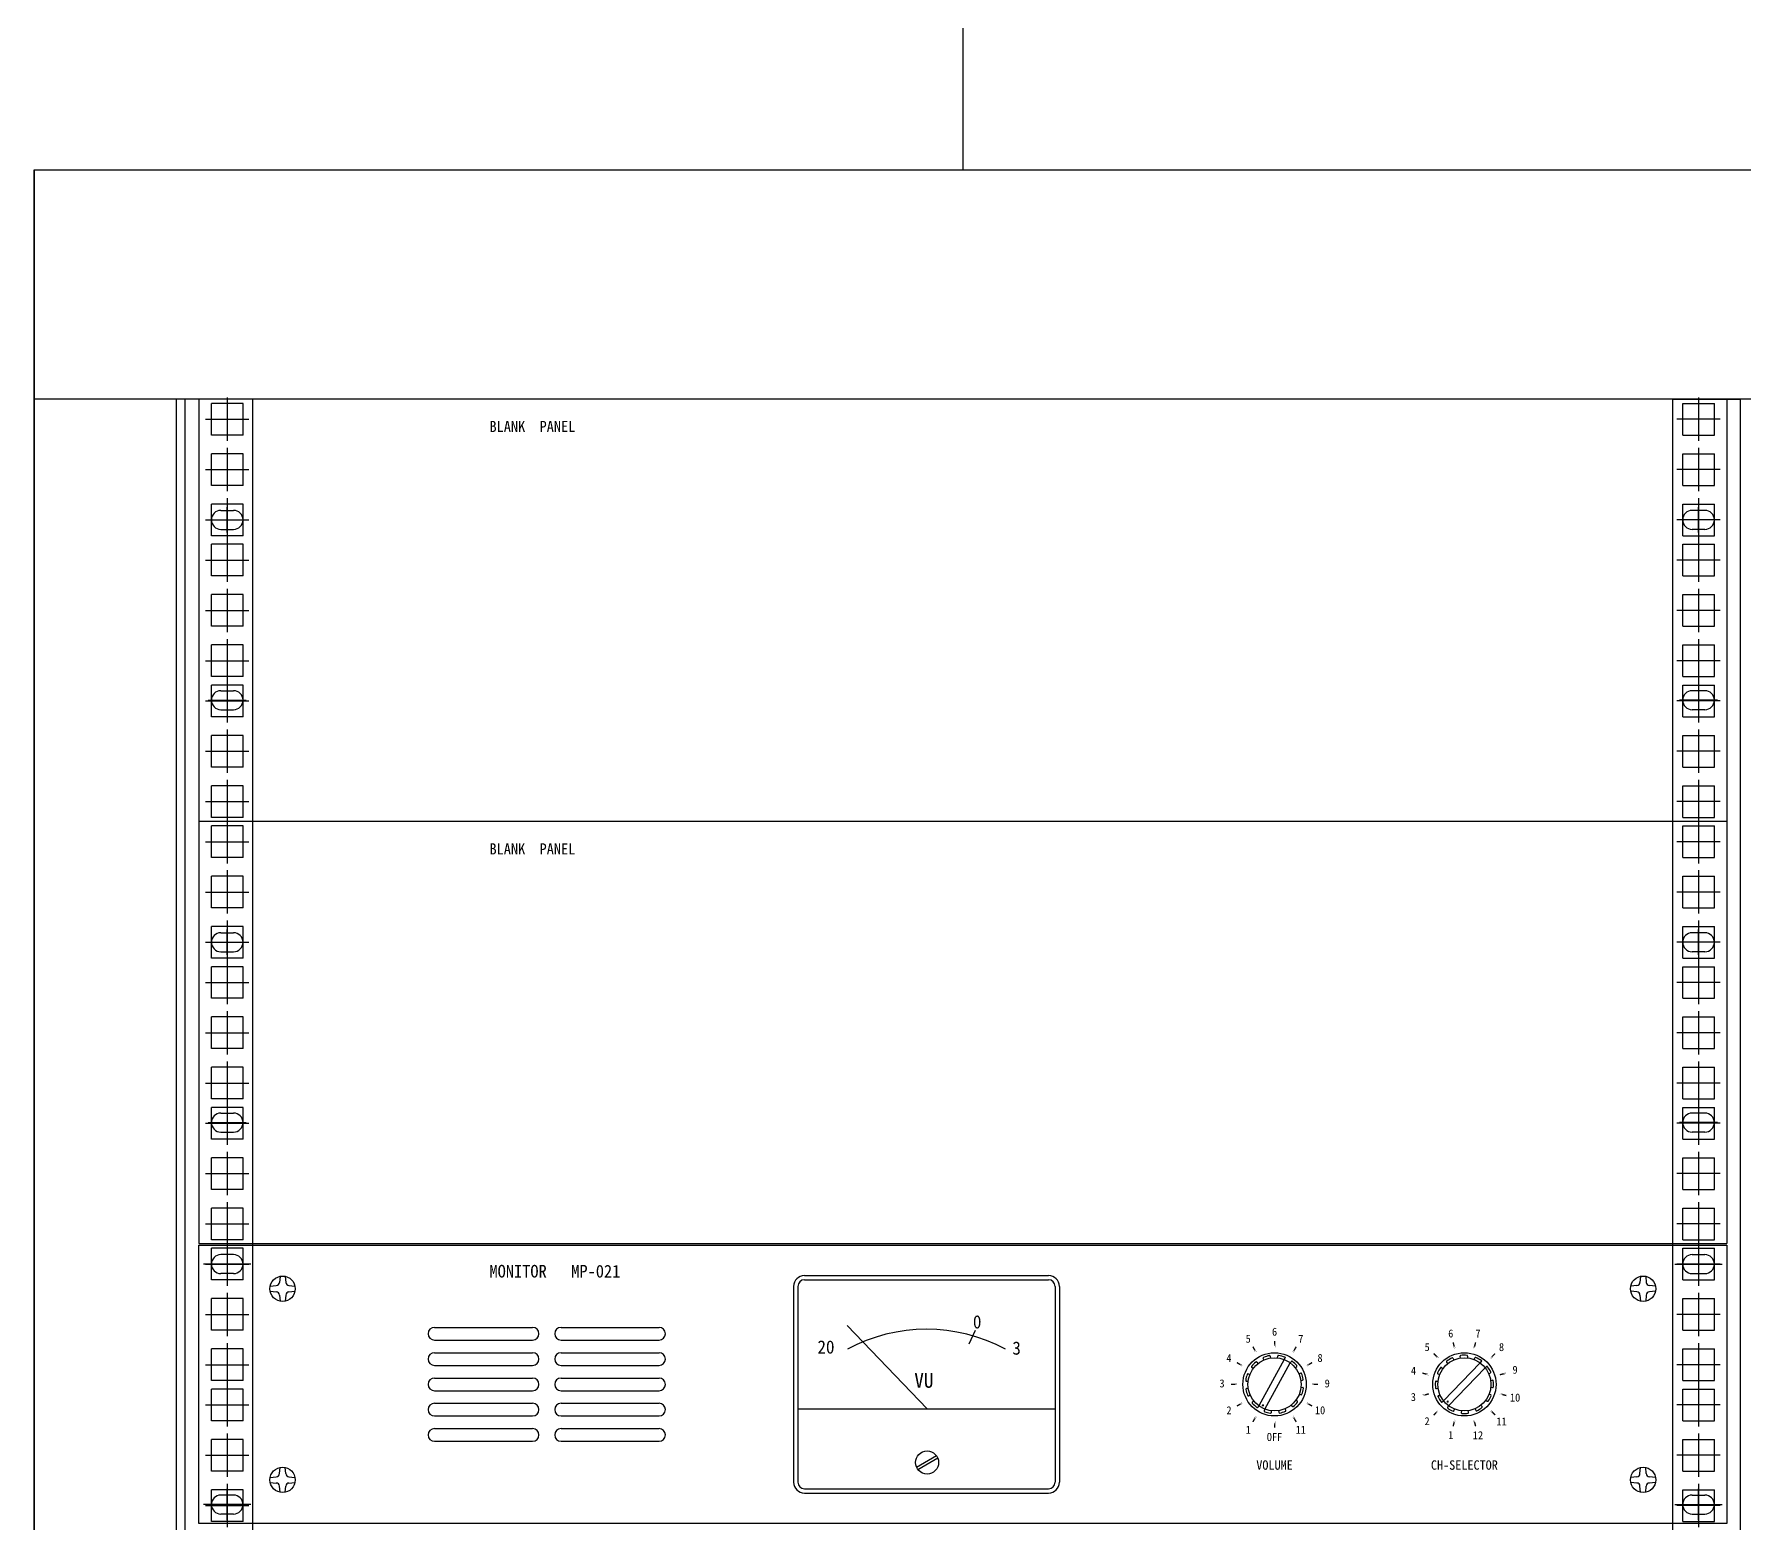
# Model space of a CAD drawing. Header units: millimetres. Extents: x 0 to 841, y 0 to 594.
# Drawn here: x 427.6 to 454.63, y 205.89 to 229.43 of the extents above; entities that cross this region are included whole.
import ezdxf
from ezdxf.enums import TextEntityAlignment as Align

# ---------------------------------------------------------------- set-up
doc = ezdxf.new("R2010")
doc.units = ezdxf.units.MM
doc.header["$LTSCALE"] = 10
for name, color, linetype in [('LINE04', 4, 'Continuous'), ('LINE05', 2, 'Continuous'), ('LINE06', 9, 'Continuous')]:
    doc.layers.add(name, color=color, linetype=linetype)
doc.styles.get("Standard").update_dxf_attribs({"font": 'GulimChe.ttf'})

msp = doc.modelspace()

# ---------------------------------------------------------------- linework, layer by layer
at = {"layer": 'LINE04'}
msp.add_line((442.272, 252.286), (442.272, 227.286), dxfattribs=at)
at = {"layer": 'LINE05'}
for p, q in [((427.597, 227.286), (427.597, 119.786)), ((427.597, 119.786), (427.597, 227.286)), ((427.597, 227.286), (456.947, 227.286)), ((456.947, 223.661), (427.597, 223.661)), ((429.847, 123.536), (429.847, 223.661)), ((430.197, 223.667), (454.347, 223.667))]:
    msp.add_line(p, q, dxfattribs=at)
at = {"layer": 'LINE06'}
for p, q in [((429.984, 130.211), (429.984, 223.661)), ((431.054, 223.661), (429.984, 223.661)), ((430.197, 223.667), (430.197, 216.992)), ((430.397, 223.093), (430.397, 223.593)), ((430.897, 223.593), (430.397, 223.593)), ((430.647, 223.686), (430.647, 223.001)), ((430.897, 223.093), (430.897, 223.593)), ((431.054, 130.211), (431.054, 223.661)), ((453.489, 130.211), (453.489, 223.661)), ((453.489, 223.661), (454.559, 223.661)), ((453.647, 223.093), (453.647, 223.593)), ((453.647, 223.593), (454.147, 223.593)), ((453.897, 223.686), (453.897, 223.001)), ((454.147, 223.093), (454.147, 223.593)), ((454.347, 223.667), (454.347, 216.992)), ((454.559, 130.211), (454.559, 223.661)), ((430.305, 223.343), (430.989, 223.343)), ((454.239, 223.343), (453.555, 223.343)), ((430.897, 223.093), (430.397, 223.093)), ((453.647, 223.093), (454.147, 223.093)), ((430.397, 222.298), (430.397, 222.798)), ((430.897, 222.798), (430.397, 222.798)), ((430.647, 222.891), (430.647, 222.206)), ((430.897, 222.298), (430.897, 222.798)), ((453.647, 222.298), (453.647, 222.798)), ((453.647, 222.798), (454.147, 222.798)), ((453.897, 222.891), (453.897, 222.206)), ((454.147, 222.298), (454.147, 222.798)), ((430.305, 222.548), (430.989, 222.548)), ((454.239, 222.548), (453.555, 222.548)), ((430.897, 222.298), (430.397, 222.298)), ((453.647, 222.298), (454.147, 222.298)), ((430.397, 221.503), (430.397, 222.003)), ((430.897, 222.003), (430.397, 222.003)), ((430.647, 222.096), (430.647, 221.411)), ((430.647, 221.554), (430.647, 221.954)), ((430.897, 221.503), (430.897, 222.003)), ((453.647, 221.503), (453.647, 222.003)), ((453.647, 222.003), (454.147, 222.003)), ((453.897, 222.096), (453.897, 221.411)), ((453.897, 221.554), (453.897, 221.954)), ((454.147, 221.503), (454.147, 222.003)), ((430.305, 221.753), (430.989, 221.753)), ((430.347, 221.754), (430.947, 221.754)), ((430.547, 221.904), (430.747, 221.904)), ((454.239, 221.753), (453.555, 221.753)), ((454.197, 221.754), (453.597, 221.754)), ((453.997, 221.904), (453.797, 221.904)), ((430.897, 221.503), (430.397, 221.503)), ((430.547, 221.604), (430.747, 221.604)), ((430.647, 221.461), (430.647, 220.776)), ((453.647, 221.503), (454.147, 221.503)), ((453.997, 221.604), (453.797, 221.604)), ((453.897, 221.461), (453.897, 220.776)), ((430.305, 221.118), (430.989, 221.118)), ((430.397, 220.868), (430.397, 221.368)), ((430.897, 221.368), (430.397, 221.368)), ((430.897, 220.868), (430.897, 221.368)), ((454.239, 221.118), (453.555, 221.118)), ((453.647, 220.868), (453.647, 221.368)), ((453.647, 221.368), (454.147, 221.368)), ((454.147, 220.868), (454.147, 221.368)), ((430.897, 220.868), (430.397, 220.868)), ((453.647, 220.868), (454.147, 220.868)), ((430.647, 220.666), (430.647, 219.981)), ((453.897, 220.666), (453.897, 219.981)), ((430.305, 220.323), (430.989, 220.323)), ((430.397, 220.073), (430.397, 220.573)), ((430.897, 220.573), (430.397, 220.573)), ((430.897, 220.073), (430.897, 220.573)), ((454.239, 220.323), (453.555, 220.323)), ((453.647, 220.073), (453.647, 220.573)), ((453.647, 220.573), (454.147, 220.573)), ((454.147, 220.073), (454.147, 220.573)), ((430.897, 220.073), (430.397, 220.073)), ((453.647, 220.073), (454.147, 220.073)), ((430.397, 219.278), (430.397, 219.778)), ((430.897, 219.778), (430.397, 219.778)), ((430.647, 219.871), (430.647, 219.186)), ((430.897, 219.278), (430.897, 219.778)), ((453.647, 219.278), (453.647, 219.778)), ((453.647, 219.778), (454.147, 219.778)), ((453.897, 219.871), (453.897, 219.186)), ((454.147, 219.278), (454.147, 219.778)), ((430.305, 219.528), (430.989, 219.528)), ((454.239, 219.528), (453.555, 219.528)), ((430.897, 219.278), (430.397, 219.278)), ((430.647, 219.236), (430.647, 218.551)), ((453.647, 219.278), (454.147, 219.278)), ((453.897, 219.236), (453.897, 218.551)), ((430.397, 218.643), (430.397, 219.143)), ((430.897, 219.143), (430.397, 219.143)), ((430.547, 219.054), (430.747, 219.054)), ((430.647, 219.104), (430.647, 218.704)), ((430.897, 218.643), (430.897, 219.143)), ((453.647, 218.643), (453.647, 219.143)), ((453.647, 219.143), (454.147, 219.143)), ((453.997, 219.054), (453.797, 219.054)), ((453.897, 219.104), (453.897, 218.704)), ((454.147, 218.643), (454.147, 219.143)), ((430.305, 218.893), (430.989, 218.893)), ((430.347, 218.904), (430.947, 218.904)), ((430.547, 218.754), (430.747, 218.754)), ((454.239, 218.893), (453.555, 218.893)), ((454.197, 218.904), (453.597, 218.904)), ((453.997, 218.754), (453.797, 218.754)), ((430.897, 218.643), (430.397, 218.643)), ((430.647, 218.441), (430.647, 217.756)), ((453.647, 218.643), (454.147, 218.643)), ((453.897, 218.441), (453.897, 217.756)), ((430.397, 217.848), (430.397, 218.348)), ((430.897, 218.348), (430.397, 218.348)), ((430.897, 217.848), (430.897, 218.348)), ((453.647, 217.848), (453.647, 218.348)), ((453.647, 218.348), (454.147, 218.348)), ((454.147, 217.848), (454.147, 218.348)), ((430.305, 218.098), (430.989, 218.098)), ((454.239, 218.098), (453.555, 218.098)), ((430.897, 217.848), (430.397, 217.848)), ((430.647, 217.646), (430.647, 216.961)), ((453.647, 217.848), (454.147, 217.848)), ((453.897, 217.646), (453.897, 216.961)), ((430.397, 217.053), (430.397, 217.553)), ((430.897, 217.553), (430.397, 217.553)), ((430.897, 217.053), (430.897, 217.553)), ((453.647, 217.053), (453.647, 217.553)), ((453.647, 217.553), (454.147, 217.553)), ((454.147, 217.053), (454.147, 217.553)), ((430.305, 217.303), (430.989, 217.303)), ((454.239, 217.303), (453.555, 217.303)), ((430.197, 216.992), (430.197, 210.317)), ((430.197, 216.992), (454.347, 216.992)), ((430.197, 216.992), (454.347, 216.992)), ((430.897, 217.053), (430.397, 217.053)), ((430.397, 216.418), (430.397, 216.918)), ((430.897, 216.918), (430.397, 216.918)), ((430.647, 217.011), (430.647, 216.326)), ((430.897, 216.418), (430.897, 216.918)), ((453.647, 217.053), (454.147, 217.053)), ((453.647, 216.418), (453.647, 216.918)), ((453.647, 216.918), (454.147, 216.918)), ((453.897, 217.011), (453.897, 216.326)), ((454.147, 216.418), (454.147, 216.918)), ((454.347, 216.992), (454.347, 210.317)), ((430.305, 216.668), (430.989, 216.668)), ((454.239, 216.668), (453.555, 216.668)), ((430.897, 216.418), (430.397, 216.418)), ((453.647, 216.418), (454.147, 216.418)), ((430.397, 215.623), (430.397, 216.123)), ((430.897, 216.123), (430.397, 216.123)), ((430.647, 216.216), (430.647, 215.531)), ((430.897, 215.623), (430.897, 216.123)), ((453.647, 215.623), (453.647, 216.123)), ((453.647, 216.123), (454.147, 216.123)), ((453.897, 216.216), (453.897, 215.531)), ((454.147, 215.623), (454.147, 216.123)), ((430.305, 215.873), (430.989, 215.873)), ((454.239, 215.873), (453.555, 215.873)), ((430.897, 215.623), (430.397, 215.623)), ((453.647, 215.623), (454.147, 215.623)), ((430.397, 214.828), (430.397, 215.328)), ((430.897, 215.328), (430.397, 215.328)), ((430.547, 215.229), (430.747, 215.229)), ((430.647, 215.421), (430.647, 214.736)), ((430.647, 214.879), (430.647, 215.279)), ((430.897, 214.828), (430.897, 215.328)), ((453.647, 214.828), (453.647, 215.328)), ((453.647, 215.328), (454.147, 215.328)), ((453.997, 215.229), (453.797, 215.229)), ((453.897, 215.421), (453.897, 214.736)), ((453.897, 214.879), (453.897, 215.279)), ((454.147, 214.828), (454.147, 215.328)), ((430.305, 215.078), (430.989, 215.078)), ((430.347, 215.079), (430.947, 215.079)), ((430.547, 214.929), (430.747, 214.929)), ((454.239, 215.078), (453.555, 215.078)), ((454.197, 215.079), (453.597, 215.079)), ((453.997, 214.929), (453.797, 214.929)), ((430.897, 214.828), (430.397, 214.828)), ((430.397, 214.193), (430.397, 214.693)), ((430.897, 214.693), (430.397, 214.693)), ((430.647, 214.786), (430.647, 214.101)), ((430.897, 214.193), (430.897, 214.693)), ((453.647, 214.828), (454.147, 214.828)), ((453.647, 214.193), (453.647, 214.693)), ((453.647, 214.693), (454.147, 214.693)), ((453.897, 214.786), (453.897, 214.101)), ((454.147, 214.193), (454.147, 214.693)), ((430.305, 214.443), (430.989, 214.443)), ((454.239, 214.443), (453.555, 214.443)), ((430.897, 214.193), (430.397, 214.193)), ((453.647, 214.193), (454.147, 214.193)), ((430.397, 213.398), (430.397, 213.898)), ((430.897, 213.898), (430.397, 213.898)), ((430.647, 213.991), (430.647, 213.306)), ((430.897, 213.398), (430.897, 213.898)), ((453.647, 213.398), (453.647, 213.898)), ((453.647, 213.898), (454.147, 213.898)), ((453.897, 213.991), (453.897, 213.306)), ((454.147, 213.398), (454.147, 213.898)), ((430.305, 213.648), (430.989, 213.648)), ((454.239, 213.648), (453.555, 213.648)), ((430.897, 213.398), (430.397, 213.398)), ((453.647, 213.398), (454.147, 213.398)), ((430.397, 212.603), (430.397, 213.103)), ((430.897, 213.103), (430.397, 213.103)), ((430.647, 213.196), (430.647, 212.511)), ((430.897, 212.603), (430.897, 213.103)), ((453.647, 212.603), (453.647, 213.103)), ((453.647, 213.103), (454.147, 213.103)), ((453.897, 213.196), (453.897, 212.511)), ((454.147, 212.603), (454.147, 213.103)), ((430.305, 212.853), (430.989, 212.853)), ((454.239, 212.853), (453.555, 212.853)), ((430.897, 212.603), (430.397, 212.603)), ((430.397, 211.968), (430.397, 212.468)), ((430.897, 212.468), (430.397, 212.468)), ((430.647, 212.561), (430.647, 211.876)), ((430.897, 211.968), (430.897, 212.468)), ((453.647, 212.603), (454.147, 212.603)), ((453.647, 211.968), (453.647, 212.468)), ((453.647, 212.468), (454.147, 212.468)), ((453.897, 212.561), (453.897, 211.876)), ((454.147, 211.968), (454.147, 212.468)), ((430.305, 212.218), (430.989, 212.218)), ((430.347, 212.229), (430.947, 212.229)), ((430.547, 212.379), (430.747, 212.379)), ((430.647, 212.429), (430.647, 212.029)), ((454.239, 212.218), (453.555, 212.218)), ((454.197, 212.229), (453.597, 212.229)), ((453.997, 212.379), (453.797, 212.379)), ((453.897, 212.429), (453.897, 212.029)), ((430.897, 211.968), (430.397, 211.968)), ((430.547, 212.079), (430.747, 212.079)), ((453.647, 211.968), (454.147, 211.968)), ((453.997, 212.079), (453.797, 212.079)), ((430.397, 211.173), (430.397, 211.673)), ((430.897, 211.673), (430.397, 211.673)), ((430.647, 211.766), (430.647, 211.081)), ((430.897, 211.173), (430.897, 211.673)), ((453.647, 211.173), (453.647, 211.673)), ((453.647, 211.673), (454.147, 211.673)), ((453.897, 211.766), (453.897, 211.081)), ((454.147, 211.173), (454.147, 211.673)), ((430.305, 211.423), (430.989, 211.423)), ((454.239, 211.423), (453.555, 211.423)), ((430.897, 211.173), (430.397, 211.173)), ((453.647, 211.173), (454.147, 211.173)), ((430.397, 210.378), (430.397, 210.878)), ((430.897, 210.878), (430.397, 210.878)), ((430.647, 210.971), (430.647, 210.286)), ((430.897, 210.378), (430.897, 210.878)), ((453.647, 210.378), (453.647, 210.878)), ((453.647, 210.878), (454.147, 210.878)), ((453.897, 210.971), (453.897, 210.286)), ((454.147, 210.378), (454.147, 210.878)), ((430.305, 210.628), (430.989, 210.628)), ((454.239, 210.628), (453.555, 210.628)), ((430.197, 210.317), (454.347, 210.317)), ((430.897, 210.378), (430.397, 210.378)), ((430.647, 210.336), (430.647, 209.651)), ((453.647, 210.378), (454.147, 210.378)), ((453.897, 210.336), (453.897, 209.651)), ((430.197, 210.293), (454.347, 210.293)), ((430.197, 205.893), (430.197, 210.293)), ((430.397, 209.743), (430.397, 210.243)), ((430.897, 210.243), (430.397, 210.243)), ((430.747, 210.143), (430.547, 210.143)), ((430.647, 210.242), (430.647, 209.743)), ((430.897, 209.743), (430.897, 210.243)), ((453.647, 209.743), (453.647, 210.243)), ((453.647, 210.243), (454.147, 210.243)), ((453.797, 210.143), (453.997, 210.143)), ((453.897, 210.242), (453.897, 209.743)), ((454.147, 209.743), (454.147, 210.243)), ((454.347, 210.293), (454.347, 205.893)), ((431.022, 209.993), (430.272, 209.993)), ((430.305, 209.993), (430.989, 209.993)), ((430.747, 209.843), (430.547, 209.843)), ((431.482, 209.797), (431.472, 209.704)), ((431.562, 209.797), (431.572, 209.704)), ((439.769, 209.813), (443.625, 209.813)), ((452.982, 209.797), (452.972, 209.704)), ((453.062, 209.797), (453.072, 209.704)), ((453.522, 209.993), (454.272, 209.993)), ((454.239, 209.993), (453.555, 209.993)), ((453.797, 209.843), (453.997, 209.843)), ((430.897, 209.743), (430.397, 209.743)), ((430.647, 209.541), (430.647, 208.856)), ((431.328, 209.644), (431.422, 209.654)), ((431.328, 209.564), (431.422, 209.554)), ((431.472, 209.504), (431.482, 209.41)), ((431.572, 209.504), (431.562, 209.41)), ((431.622, 209.654), (431.716, 209.644)), ((431.622, 209.554), (431.716, 209.564)), ((439.597, 209.641), (439.597, 206.546)), ((439.665, 209.641), (439.665, 206.546)), ((439.769, 209.745), (443.625, 209.745)), ((443.729, 209.641), (443.729, 206.546)), ((443.797, 209.641), (443.797, 206.546)), ((452.922, 209.654), (452.828, 209.644)), ((452.922, 209.554), (452.828, 209.564)), ((452.972, 209.504), (452.982, 209.41)), ((453.072, 209.504), (453.062, 209.41)), ((453.216, 209.644), (453.122, 209.654)), ((453.216, 209.564), (453.122, 209.554)), ((453.647, 209.743), (454.147, 209.743)), ((453.897, 209.541), (453.897, 208.856)), ((430.397, 208.948), (430.397, 209.448)), ((430.897, 209.448), (430.397, 209.448)), ((430.897, 208.948), (430.897, 209.448)), ((453.647, 208.948), (453.647, 209.448)), ((453.647, 209.448), (454.147, 209.448)), ((454.147, 208.948), (454.147, 209.448)), ((430.305, 209.198), (430.989, 209.198)), ((433.922, 208.993), (435.472, 208.993)), ((435.922, 208.993), (437.472, 208.993)), ((441.707, 207.708), (440.446, 209.021)), ((454.239, 209.198), (453.555, 209.198)), ((430.897, 208.948), (430.397, 208.948)), ((430.647, 208.746), (430.647, 208.061)), ((433.922, 208.793), (435.472, 208.793)), ((435.922, 208.793), (437.472, 208.793)), ((442.465, 208.943), (442.364, 208.726)), ((453.647, 208.948), (454.147, 208.948)), ((453.897, 208.746), (453.897, 208.061)), ((430.397, 208.153), (430.397, 208.653)), ((430.897, 208.653), (430.397, 208.653)), ((430.897, 208.153), (430.897, 208.653)), ((433.922, 208.593), (435.472, 208.593)), ((435.922, 208.593), (437.472, 208.593)), ((446.918, 208.444), (446.935, 208.422)), ((447.35, 208.484), (446.947, 207.756)), ((447.029, 208.478), (447.018, 208.504)), ((447.043, 207.703), (447.446, 208.431)), ((447.13, 208.536), (447.134, 208.509)), ((447.244, 208.511), (447.247, 208.538)), ((447.365, 208.522), (447.35, 208.484)), ((447.463, 208.454), (447.446, 208.431)), ((450.446, 208.431), (449.868, 207.832)), ((449.935, 208.422), (449.918, 208.444)), ((450.018, 208.504), (450.029, 208.478)), ((450.134, 208.509), (450.13, 208.536)), ((450.247, 208.538), (450.244, 208.511)), ((450.35, 208.484), (450.361, 208.51)), ((450.47, 208.464), (450.446, 208.431)), ((453.647, 208.153), (453.647, 208.653)), ((453.647, 208.653), (454.147, 208.653)), ((454.147, 208.153), (454.147, 208.653)), ((430.305, 208.403), (430.989, 208.403)), ((430.897, 208.153), (430.397, 208.153)), ((433.922, 208.393), (435.472, 208.393)), ((433.922, 208.193), (435.472, 208.193)), ((435.922, 208.393), (437.472, 208.393)), ((435.922, 208.193), (437.472, 208.193)), ((446.752, 208.144), (446.78, 208.141)), ((446.78, 208.257), (446.806, 208.247)), ((446.859, 208.343), (446.837, 208.359)), ((447.525, 208.355), (447.547, 208.373)), ((447.582, 208.261), (447.607, 208.272)), ((447.612, 208.156), (447.64, 208.16)), ((449.752, 208.144), (449.78, 208.141)), ((449.78, 208.257), (449.806, 208.247)), ((449.837, 208.359), (449.859, 208.343)), ((449.947, 207.756), (450.525, 208.355)), ((450.547, 208.373), (450.525, 208.355)), ((450.582, 208.261), (450.607, 208.272)), ((450.612, 208.156), (450.64, 208.16)), ((454.239, 208.403), (453.555, 208.403)), ((453.647, 208.153), (454.147, 208.153)), ((430.397, 207.518), (430.397, 208.018)), ((430.897, 208.018), (430.397, 208.018)), ((430.647, 208.111), (430.647, 207.426)), ((430.897, 207.518), (430.897, 208.018)), ((433.922, 207.993), (435.472, 207.993)), ((435.922, 207.993), (437.472, 207.993)), ((446.754, 208.027), (446.782, 208.031)), ((446.786, 207.914), (446.812, 207.926)), ((447.588, 207.94), (447.614, 207.93)), ((447.614, 208.046), (447.642, 208.043)), ((449.754, 208.027), (449.782, 208.031)), ((449.786, 207.914), (449.812, 207.926)), ((450.588, 207.94), (450.614, 207.93)), ((450.614, 208.046), (450.642, 208.043)), ((453.647, 207.518), (453.647, 208.018)), ((453.647, 208.018), (454.147, 208.018)), ((453.897, 208.111), (453.897, 207.426)), ((454.147, 207.518), (454.147, 208.018)), ((430.305, 207.768), (430.989, 207.768)), ((433.922, 207.793), (435.472, 207.793)), ((435.922, 207.793), (437.472, 207.793)), ((439.665, 207.708), (443.729, 207.708)), ((446.847, 207.814), (446.868, 207.832)), ((446.947, 207.756), (446.931, 207.733)), ((447.043, 207.703), (447.033, 207.677)), ((447.147, 207.648), (447.15, 207.676)), ((447.259, 207.678), (447.264, 207.651)), ((447.376, 207.683), (447.365, 207.708)), ((447.459, 207.765), (447.476, 207.743)), ((447.557, 207.827), (447.535, 207.844)), ((449.868, 207.832), (449.847, 207.814)), ((449.947, 207.756), (449.931, 207.733)), ((450.033, 207.677), (450.043, 207.703)), ((450.15, 207.676), (450.147, 207.648)), ((450.264, 207.651), (450.259, 207.678)), ((450.365, 207.708), (450.376, 207.683)), ((450.476, 207.743), (450.459, 207.765)), ((450.535, 207.844), (450.557, 207.827)), ((454.239, 207.768), (453.555, 207.768)), ((430.897, 207.518), (430.397, 207.518)), ((433.922, 207.593), (435.472, 207.593)), ((433.922, 207.393), (435.472, 207.393)), ((435.922, 207.593), (437.472, 207.593)), ((435.922, 207.393), (437.472, 207.393)), ((453.647, 207.518), (454.147, 207.518)), ((430.397, 206.723), (430.397, 207.223)), ((430.897, 207.223), (430.397, 207.223)), ((430.647, 207.316), (430.647, 206.631)), ((430.897, 206.723), (430.897, 207.223)), ((433.922, 207.193), (435.472, 207.193)), ((435.922, 207.193), (437.472, 207.193)), ((453.647, 206.723), (453.647, 207.223)), ((453.647, 207.223), (454.147, 207.223)), ((453.897, 207.316), (453.897, 206.631)), ((454.147, 206.723), (454.147, 207.223)), ((430.305, 206.973), (430.989, 206.973)), ((441.54, 206.786), (441.854, 206.967)), ((441.561, 206.75), (441.875, 206.931)), ((454.239, 206.973), (453.555, 206.973)), ((430.897, 206.723), (430.397, 206.723)), ((430.647, 206.521), (430.647, 205.836)), ((431.328, 206.623), (431.422, 206.633)), ((431.328, 206.543), (431.422, 206.533)), ((431.472, 206.683), (431.482, 206.777)), ((431.572, 206.683), (431.562, 206.777)), ((431.622, 206.633), (431.716, 206.623)), ((431.622, 206.533), (431.716, 206.543)), ((452.922, 206.633), (452.828, 206.623)), ((452.922, 206.533), (452.828, 206.543)), ((452.972, 206.683), (452.982, 206.777)), ((453.072, 206.683), (453.062, 206.777)), ((453.216, 206.623), (453.122, 206.633)), ((453.216, 206.543), (453.122, 206.533)), ((453.647, 206.723), (454.147, 206.723)), ((453.897, 206.521), (453.897, 205.836)), ((430.397, 205.928), (430.397, 206.428)), ((430.897, 206.428), (430.397, 206.428)), ((430.747, 206.343), (430.547, 206.343)), ((430.647, 205.945), (430.647, 206.444)), ((430.897, 205.928), (430.897, 206.428)), ((431.482, 206.39), (431.472, 206.483)), ((431.562, 206.39), (431.572, 206.483)), ((439.769, 206.442), (443.625, 206.442)), ((439.769, 206.374), (443.625, 206.374)), ((452.982, 206.39), (452.972, 206.483)), ((453.062, 206.39), (453.072, 206.483)), ((453.647, 205.928), (453.647, 206.428)), ((453.647, 206.428), (454.147, 206.428)), ((453.797, 206.343), (453.997, 206.343)), ((453.897, 205.945), (453.897, 206.444)), ((454.147, 205.928), (454.147, 206.428)), ((431.022, 206.193), (430.272, 206.193)), ((430.305, 206.178), (430.989, 206.178)), ((430.747, 206.043), (430.547, 206.043)), ((453.522, 206.193), (454.272, 206.193)), ((454.239, 206.178), (453.555, 206.178)), ((453.797, 206.043), (453.997, 206.043)), ((454.347, 205.893), (430.197, 205.893)), ((430.897, 205.928), (430.397, 205.928)), ((453.647, 205.928), (454.147, 205.928))]:
    msp.add_line(p, q, dxfattribs=at)
at = {"layer": 'LINE06', "const_width": 0.0217}
for points in [[(446.908, 208.594), (446.854, 208.688)], [(447.197, 208.671), (447.197, 208.78)], [(447.486, 208.594), (447.54, 208.688)], [(450.047, 208.652), (450.019, 208.756)], [(450.347, 208.652), (450.375, 208.756)], [(446.696, 208.382), (446.602, 208.437)], [(447.697, 208.382), (447.791, 208.437)], [(449.788, 208.502), (449.712, 208.579)], [(450.606, 208.502), (450.682, 208.579)], [(449.639, 208.243), (449.534, 208.271)], [(450.863, 208.272), (450.758, 208.244)], [(450.863, 208.272), (450.758, 208.244)], [(450.863, 208.272), (450.758, 208.244)], [(450.863, 208.272), (450.758, 208.244)], [(450.863, 208.272), (450.758, 208.244)], [(450.863, 208.272), (450.758, 208.244)], [(450.863, 208.272), (450.758, 208.244)], [(450.863, 208.272), (450.758, 208.244)], [(446.619, 208.093), (446.511, 208.093)], [(447.775, 208.093), (447.883, 208.093)], [(449.531, 207.915), (449.636, 207.943)], [(449.531, 207.915), (449.636, 207.943)], [(449.531, 207.915), (449.636, 207.943)], [(449.531, 207.915), (449.636, 207.943)], [(449.531, 207.915), (449.636, 207.943)], [(449.531, 207.915), (449.636, 207.943)], [(449.531, 207.915), (449.636, 207.943)], [(449.531, 207.915), (449.636, 207.943)], [(450.755, 207.944), (450.86, 207.916)], [(446.696, 207.804), (446.602, 207.75)], [(446.908, 207.593), (446.854, 207.499)], [(447.486, 207.593), (447.54, 207.499)], [(447.697, 207.804), (447.791, 207.75)], [(449.788, 207.685), (449.712, 207.608)], [(450.606, 207.685), (450.682, 207.608)], [(447.197, 207.515), (447.197, 207.407)], [(450.047, 207.535), (450.019, 207.43)], [(450.347, 207.535), (450.375, 207.43)]]:
    msp.add_lwpolyline(points, close=True, dxfattribs=at)
at = {"layer": 'LINE06', "const_width": 0.018}
for points in [[(447.02, 207.756, 1), (447.006, 207.766, 1)], [(449.939, 207.813, 1), (449.928, 207.827, 1)]]:
    msp.add_lwpolyline(points, format="xyb", close=True, dxfattribs=at)
at = {"layer": 'LINE06'}
for centre, radius in [((431.522, 209.604), 0.2), ((453.022, 209.604), 0.2), ((447.197, 208.093), 0.5), ((447.197, 208.093), 0.42), ((450.197, 208.093), 0.5), ((450.197, 208.093), 0.42), ((441.707, 206.858), 0.182), ((431.522, 206.583), 0.2), ((453.022, 206.583), 0.2)]:
    msp.add_circle(centre, radius, dxfattribs=at)
for centre, radius, start, end in [((430.547, 221.754), 0.15, 90, 270), ((430.747, 221.754), 0.15, 270, 90), ((453.797, 221.754), 0.15, 90, 270), ((453.997, 221.754), 0.15, 270, 90), ((430.547, 218.904), 0.15, 90, 270), ((430.747, 218.904), 0.15, 270, 90), ((453.797, 218.904), 0.15, 90, 270), ((453.997, 218.904), 0.15, 270, 90), ((430.547, 215.079), 0.15, 90, 270), ((430.747, 215.079), 0.15, 270, 90), ((453.797, 215.079), 0.15, 90, 270), ((453.997, 215.079), 0.15, 270, 90), ((430.547, 212.229), 0.15, 90, 270), ((430.747, 212.229), 0.15, 270, 90), ((453.797, 212.229), 0.15, 90, 270), ((453.997, 212.229), 0.15, 270, 90), ((430.547, 209.993), 0.15, 90, 270), ((430.747, 209.993), 0.15, 270, 90), ((453.797, 209.993), 0.15, 90, 270), ((453.997, 209.993), 0.15, 270, 90), ((439.769, 209.641), 0.172, 90, 180), ((443.625, 209.641), 0.172, 0, 90), ((431.422, 209.704), 0.05, 270, 0), ((431.422, 209.504), 0.05, 0, 90), ((431.622, 209.704), 0.05, 180, 270), ((431.622, 209.504), 0.05, 90, 180), ((439.769, 209.641), 0.104, 90, 180), ((443.625, 209.641), 0.104, 0, 90), ((452.922, 209.704), 0.05, 270, 0), ((452.922, 209.504), 0.05, 0, 90), ((453.122, 209.704), 0.05, 180, 270), ((453.122, 209.504), 0.05, 90, 180), ((433.922, 208.893), 0.1, 90, 270), ((435.472, 208.893), 0.1, 270, 90), ((435.922, 208.893), 0.1, 90, 270), ((437.472, 208.893), 0.1, 270, 90), ((441.697, 206.306), 2.657, 61.9258, 118.0742), ((433.922, 208.493), 0.1, 90, 270), ((435.472, 208.493), 0.1, 270, 90), ((435.922, 208.493), 0.1, 90, 270), ((437.472, 208.493), 0.1, 270, 90), ((447.197, 208.093), 0.46, 130.094, 142.0242), ((446.908, 208.436), 0.012, 38.5591, 130.094), ((447.029, 208.509), 0.012, 112.0242, 203.5591), ((447.197, 208.093), 0.46, 100.094, 112.0242), ((447.118, 208.535), 0.012, 8.5591, 100.094), ((447.259, 208.537), 0.012, 82.0242, 173.5591), ((447.197, 208.093), 0.46, 68.5591, 82.0242), ((447.473, 208.447), 0.012, 52.0242, 143.5591), ((447.197, 208.093), 0.46, 40.094, 52.0242), ((449.927, 208.451), 0.012, 127.0242, 218.5591), ((450.197, 208.093), 0.46, 115.094, 127.0242), ((450.007, 208.499), 0.012, 23.5591, 115.094), ((450.142, 208.538), 0.012, 97.0242, 188.5591), ((450.197, 208.093), 0.46, 85.094, 97.0242), ((450.235, 208.54), 0.012, 353.5591, 85.094), ((450.372, 208.506), 0.012, 67.0242, 158.5591), ((450.197, 208.093), 0.46, 53.5591, 67.0242), ((433.922, 208.093), 0.1, 90, 270), ((435.472, 208.093), 0.1, 270, 90), ((435.922, 208.093), 0.1, 90, 270), ((437.472, 208.093), 0.1, 270, 90), ((447.197, 208.093), 0.46, 160.094, 172.0242), ((446.753, 208.156), 0.012, 172.0242, 263.5591), ((446.776, 208.246), 0.012, 68.5591, 160.094), ((446.844, 208.369), 0.012, 142.0242, 233.5591), ((447.54, 208.382), 0.012, 308.5591, 40.094), ((447.612, 208.261), 0.012, 22.0242, 113.5591), ((447.197, 208.093), 0.46, 10.094, 22.0242), ((447.638, 208.172), 0.012, 278.5591, 10.094), ((449.751, 208.132), 0.012, 83.5591, 175.094), ((449.784, 208.268), 0.012, 157.0242, 248.5591), ((450.197, 208.093), 0.46, 145.094, 157.0242), ((449.83, 208.35), 0.012, 53.5591, 145.094), ((450.555, 208.363), 0.012, 37.0242, 128.5591), ((450.197, 208.093), 0.46, 25.094, 37.0242), ((450.603, 208.283), 0.012, 293.5591, 25.094), ((450.642, 208.148), 0.012, 7.0242, 98.5591), ((450.197, 208.093), 0.46, 355.094, 7.0242), ((446.756, 208.015), 0.012, 98.5591, 190.094), ((447.197, 208.093), 0.46, 190.094, 202.0242), ((446.782, 207.925), 0.012, 202.0242, 293.5591), ((447.618, 207.941), 0.012, 248.5591, 340.094), ((447.197, 208.093), 0.46, 340.094, 352.0242), ((447.641, 208.031), 0.012, 352.0242, 83.5591), ((450.197, 208.093), 0.46, 175.094, 187.0242), ((449.752, 208.039), 0.012, 187.0242, 278.5591), ((449.791, 207.903), 0.012, 113.5591, 205.094), ((450.197, 208.093), 0.46, 205.094, 217.0242), ((450.197, 208.093), 0.46, 325.094, 337.0242), ((450.609, 207.919), 0.012, 337.0242, 68.5591), ((450.643, 208.055), 0.012, 263.5591, 355.094), ((433.922, 207.693), 0.1, 90, 270), ((435.472, 207.693), 0.1, 270, 90), ((435.922, 207.693), 0.1, 90, 270), ((437.472, 207.693), 0.1, 270, 90), ((446.854, 207.805), 0.012, 128.5591, 220.094), ((447.197, 208.093), 0.46, 220.094, 232.0242), ((446.921, 207.74), 0.012, 232.0242, 323.5591), ((447.044, 207.672), 0.012, 158.5591, 250.094), ((447.197, 208.093), 0.46, 250.094, 262.0242), ((447.135, 207.65), 0.012, 262.0242, 353.5591), ((447.275, 207.652), 0.012, 188.5591, 280.094), ((447.197, 208.093), 0.46, 280.094, 292.0242), ((447.365, 207.678), 0.012, 292.0242, 23.5591), ((447.485, 207.751), 0.012, 218.5591, 310.094), ((447.197, 208.093), 0.46, 310.094, 322.0242), ((447.55, 207.818), 0.012, 322.0242, 53.5591), ((449.839, 207.824), 0.012, 217.0242, 308.5591), ((449.941, 207.726), 0.012, 143.5591, 235.094), ((450.197, 208.093), 0.46, 235.094, 247.0242), ((450.022, 207.681), 0.012, 247.0242, 338.5591), ((450.159, 207.647), 0.012, 173.5591, 265.094), ((450.197, 208.093), 0.46, 265.094, 277.0242), ((450.252, 207.649), 0.012, 277.0242, 8.5591), ((450.387, 207.688), 0.012, 203.5591, 295.094), ((450.197, 208.093), 0.46, 295.094, 307.0242), ((450.467, 207.736), 0.012, 307.0242, 38.5591), ((450.564, 207.837), 0.012, 233.5591, 325.094), ((433.922, 207.293), 0.1, 90, 270), ((435.472, 207.293), 0.1, 270, 90), ((435.922, 207.293), 0.1, 90, 270), ((437.472, 207.293), 0.1, 270, 90), ((431.422, 206.683), 0.05, 270, 0), ((431.422, 206.483), 0.05, 0, 90), ((431.622, 206.683), 0.05, 180, 270), ((431.622, 206.483), 0.05, 90, 180), ((439.769, 206.546), 0.172, 180, 270), ((439.769, 206.546), 0.104, 180, 270), ((443.625, 206.546), 0.104, 270, 0), ((443.625, 206.546), 0.172, 270, 0), ((452.922, 206.683), 0.05, 270, 0), ((452.922, 206.483), 0.05, 0, 90), ((453.122, 206.683), 0.05, 180, 270), ((453.122, 206.483), 0.05, 90, 180), ((430.547, 206.193), 0.15, 90, 270), ((430.747, 206.193), 0.15, 270, 90), ((453.797, 206.193), 0.15, 90, 270), ((453.997, 206.193), 0.15, 270, 90)]:
    msp.add_arc(centre, radius, start, end, dxfattribs=at)
at = {"layer": 'LINE06', "linetype": 'ByBlock'}
for p in [(430.397, 221.754), (430.897, 221.754), (430.397, 215.079), (430.897, 215.079)]:
    msp.add_point(p, dxfattribs=at)

# ---------------------------------------------------------------- texts
at = {"layer": 'LINE06'}
for s, height, p in [('BLANK  PANEL', 0.175, (434.791, 223.142)), ('BLANK  PANEL', 0.175, (434.791, 216.467)), ('MONITOR   MP-021', 0.2, (434.791, 209.781)), ('0', 0.208, (442.431, 208.977)), ('20', 0.2084, (439.974, 208.579)), ('3', 0.208, (443.054, 208.562)), ('VU', 0.2345, (441.504, 208.039))]:
    msp.add_text(s, height=height, dxfattribs=at).set_placement(p)
for s, height, p in [('6', 0.126, (447.197, 208.924)), ('6', 0.126, (449.982, 208.896)), ('7', 0.126, (450.412, 208.896)), ('5', 0.126, (446.781, 208.813)), ('7', 0.126, (447.612, 208.813)), ('5', 0.126, (449.609, 208.681)), ('8', 0.126, (450.784, 208.681)), ('4', 0.126, (446.477, 208.509)), ('8', 0.126, (447.916, 208.509)), ('3', 0.126, (446.367, 208.107)), ('9', 0.126, (448.03, 208.107)), ('4', 0.126, (449.394, 208.309)), ('9', 0.126, (450.998, 208.323)), ('3', 0.126, (449.391, 207.892)), ('10', 0.1264, (450.998, 207.883)), ('2', 0.126, (446.477, 207.683)), ('10', 0.1264, (447.916, 207.683)), ('1', 0.126, (446.781, 207.375)), ('11', 0.1264, (447.612, 207.375)), ('2', 0.126, (449.608, 207.511)), ('1', 0.126, (449.982, 207.292)), ('12', 0.1264, (450.412, 207.289)), ('11', 0.1264, (450.784, 207.507)), ('OFF', 0.1264, (447.197, 207.261)), ('CH-SELECTOR', 0.14875, (450.197, 206.818))]:
    msp.add_text(s, height=height, dxfattribs=at).set_placement(p, align=Align.MIDDLE)
msp.add_text('VOLUME', height=0.1487, dxfattribs=at).set_placement((447.197, 206.818), align=Align.MIDDLE_CENTER)

doc.saveas('drawing.dxf')
